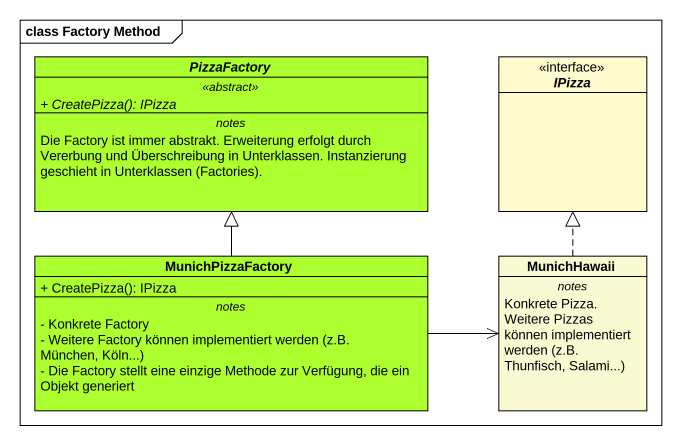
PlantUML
@startuml
mainframe class Factory Method
hide circle
hide empty members
skinparam classAttributeIconSize 0
abstract class PizzaFactory #ADFF2F {
  .. <<abstract>> ..
  {abstract} + CreatePizza(): IPizza
  -- notes --
  {field} Die Factory ist immer abstrakt. Erweiterung erfolgt durch Vererbung und Überschreibung in Unterklassen. Instanzierung geschieht in Unterklassen (Factories).
}
interface IPizza #FFFACD
class MunichPizzaFactory #ADFF2F {
  + CreatePizza(): IPizza
  -- notes --
  - Konkrete Factory
  {field} - Weitere Factory können implementiert werden (z.B. München, Köln...)
  - Die Factory stellt eine einzige Methode zur Verfügung, die ein Objekt generiert
}
class MunichHawaii #FAFAD2 {
  -- notes --
  {field} Konkrete Pizza. Weitere Pizzas können implementiert werden (z.B. Thunfisch, Salami...)
}
MunichPizzaFactory -up-|> PizzaFactory
MunichPizzaFactory -right-> MunichHawaii
MunichHawaii .up.|> IPizza
@enduml
